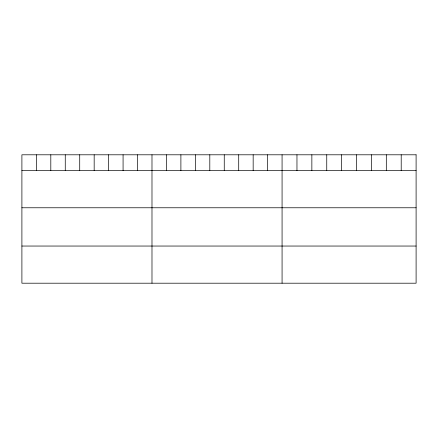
<?xml version="1.0" encoding="UTF-8"?>
<svg xmlns="http://www.w3.org/2000/svg" width="438" height="438" viewBox="0 0 438 438"><rect width="100%" height="100%" fill="white"/><g stroke="black" fill="none" stroke-linecap="round" stroke-linejoin="round"><path stroke-width="0.66" d="M21.9 170.617L416.1 170.617M21.9 207.771L416.1 207.771M21.9 246.046L416.1 246.046M401.208 154.8L401.208 170.617M386.316 154.8L386.316 170.617M371.424 154.8L371.424 170.617M356.532 154.8L356.532 170.617M341.64 154.8L341.64 170.617M326.748 154.8L326.748 170.617M311.856 154.8L311.856 170.617M296.964 154.8L296.964 170.617M282.072 154.8L282.072 283.2M267.618 154.8L267.618 170.617M253.164 154.8L253.164 170.617M238.71 154.8L238.71 170.617M224.256 154.8L224.256 170.617M209.802 154.8L209.802 170.617M195.348 154.8L195.348 170.617M180.894 154.8L180.894 170.617M166.44 154.8L166.44 170.617M151.986 154.8L151.986 283.2M137.532 154.8L137.532 170.617M123.078 154.8L123.078 170.617M108.624 154.8L108.624 170.617M94.17 154.8L94.17 170.617M79.716 154.8L79.716 170.617M65.262 154.8L65.262 170.617M50.808 154.8L50.808 170.617M36.354 154.8L36.354 170.617M416.1 154.8L21.9 154.8L21.9 283.2L416.1 283.2L416.1 154.8"/></g></svg>
